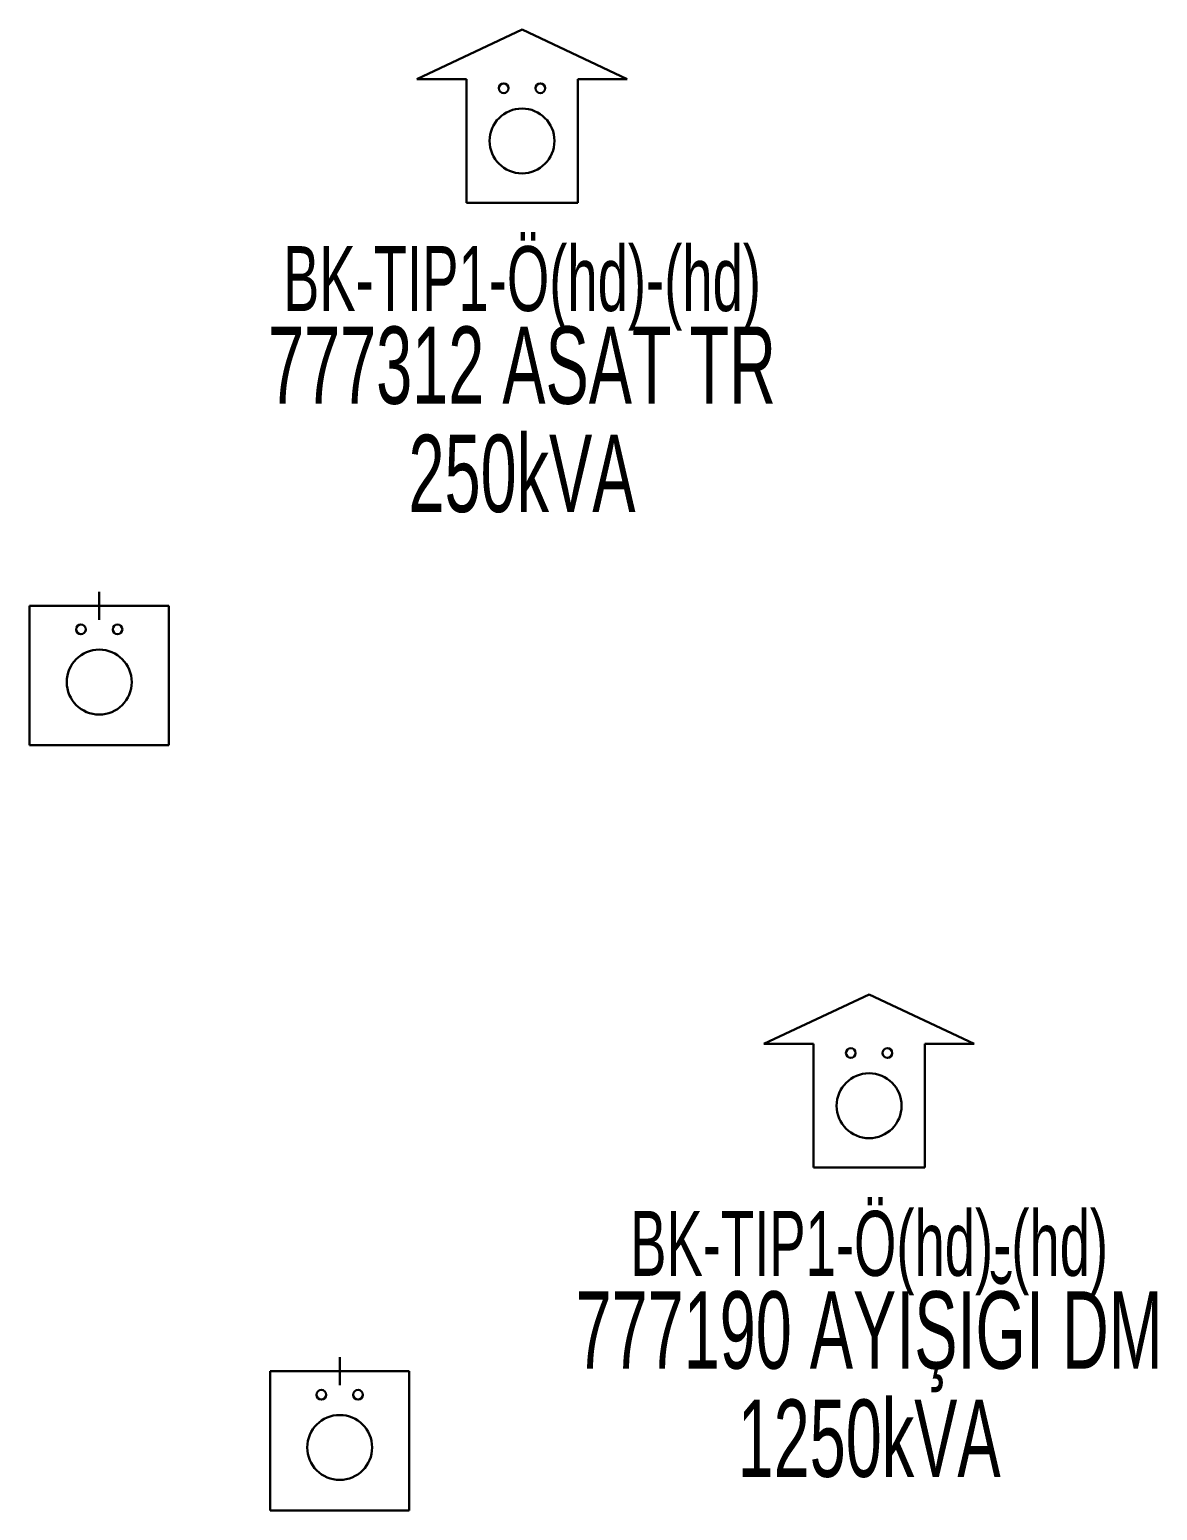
# Model space of a CAD drawing. Header units: millimetres. Extents: x 548145 to 551768, y 4050101 to 4056026.
# Drawn here: x 551306.68 to 551343.14, y 4051988.43 to 4052036.31 of the extents above; entities that cross this region are included whole.
import ezdxf
from ezdxf.enums import TextEntityAlignment as Align

# ---------------------------------------------------------------- set-up
doc = ezdxf.new("R2010")
doc.units = ezdxf.units.MM
doc.layers.add('TRAFO_MEVCUT', color=5, linetype='Continuous', lineweight=30)
doc.styles.get("Standard").update_dxf_attribs({"font": 'Arial'})

# ---------------------------------------------------------------- blocks, each defined once
blk = doc.blocks.new('MEV_OZELBINA_KARE')
at = {"layer": 'TRAFO_MEVCUT', "linetype": 'Continuous'}
for p, q in [((0, 1.8), (0, 2.7)), ((-2.25, 2.25), (2.25, 2.25)), ((-2.25, -2.25), (-2.25, 2.25)), ((2.25, 2.25), (2.25, -2.25)), ((2.25, -2.25), (-2.25, -2.25))]:
    blk.add_line(p, q, dxfattribs=at)
for centre, radius in [((-0.592312, 1.488957), 0.15614), ((0.592312, 1.488957), 0.15614), ((0, -0.215091), 1.049264)]:
    blk.add_circle(centre, radius, dxfattribs=at)
blk = doc.blocks.new('MEV_MBK_OZEL')
at = {"layer": 'TRAFO_MEVCUT', "linetype": 'Continuous'}
for p, q in [((-3.4, 2), (0, 3.6)), ((0, 3.6), (3.4, 2)), ((-1.8, 2), (-3.4, 2)), ((-1.8, -2), (-1.8, 2)), ((1.8, 2), (1.8, -2)), ((3.4, 2), (1.8, 2)), ((1.8, -2), (-1.8, -2))]:
    blk.add_line(p, q, dxfattribs=at)
for centre, radius in [((-0.592312, 1.704048), 0.15614), ((0.592312, 1.704048), 0.15614), ((0, 0), 1.049264)]:
    blk.add_circle(centre, radius, dxfattribs=at)

msp = doc.modelspace()

# ---------------------------------------------------------------- block references
at = {"layer": 'TRAFO_MEVCUT'}
for name, p in [('MEV_MBK_OZEL', (551322.597472, 4052032.708253)), ('MEV_OZELBINA_KARE', (551308.92817, 4052015.425245)), ('MEV_MBK_OZEL', (551333.819336, 4052001.512294)), ('MEV_OZELBINA_KARE', (551316.703114, 4051990.678361))]:
    msp.add_blockref(name, p, dxfattribs=at)

# ---------------------------------------------------------------- texts
at = {"layer": 'TRAFO_MEVCUT', "width": 0.6}
for s, height, p in [('BK-TIP1-Ö(hd)-(hd)', 2.1, (551322.597472, 4052027.208253)), ('777312 ASAT TR', 2.5, (551322.597472, 4052024.208253)), ('250kVA', 2.5, (551322.597472, 4052020.708253)), ('BK-TIP1-Ö(hd)-(hd)', 2.1, (551333.819336, 4051996.012294)), ('777190 AYIŞIĞI DM', 2.5, (551333.819336, 4051993.012294)), ('1250kVA', 2.5, (551333.819336, 4051989.512294))]:
    msp.add_text(s, height=height, dxfattribs=at).set_placement(p, align=Align.CENTER)

doc.saveas('drawing.dxf')
